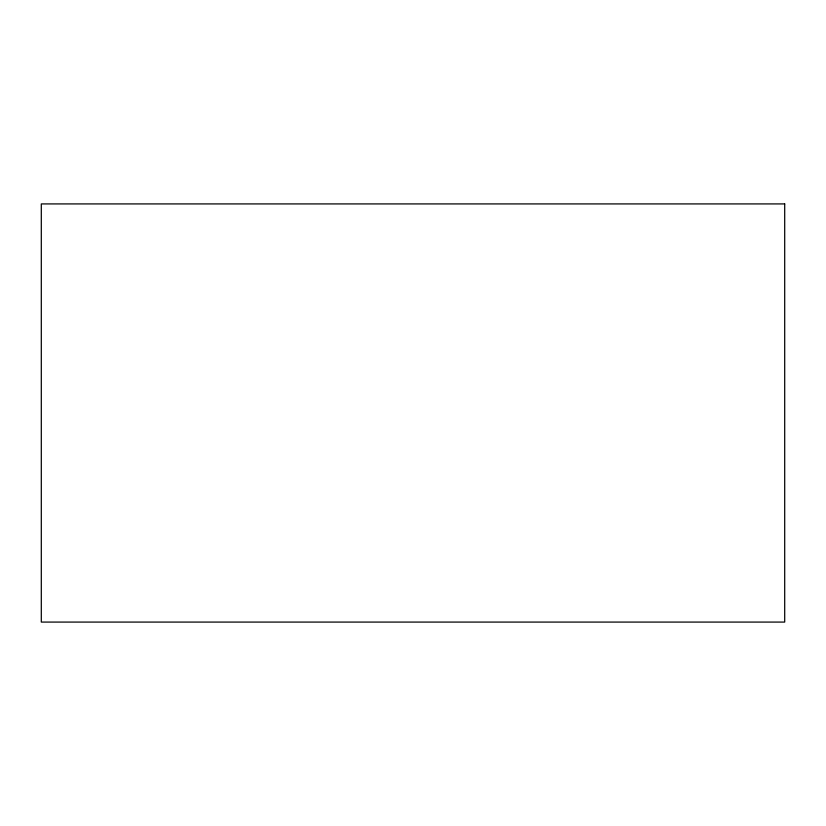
<?xml version="1.0" encoding="UTF-8"?>
<svg xmlns="http://www.w3.org/2000/svg" width="826" height="826" viewBox="0 0 826 826"><rect width="100%" height="100%" fill="white"/><g stroke="black" fill="none" stroke-linecap="round" stroke-linejoin="round"><path stroke-width="1.24" d="M784.7 203.919L41.3 203.919L41.3 622.081L784.7 622.081L784.7 203.919"/></g></svg>
